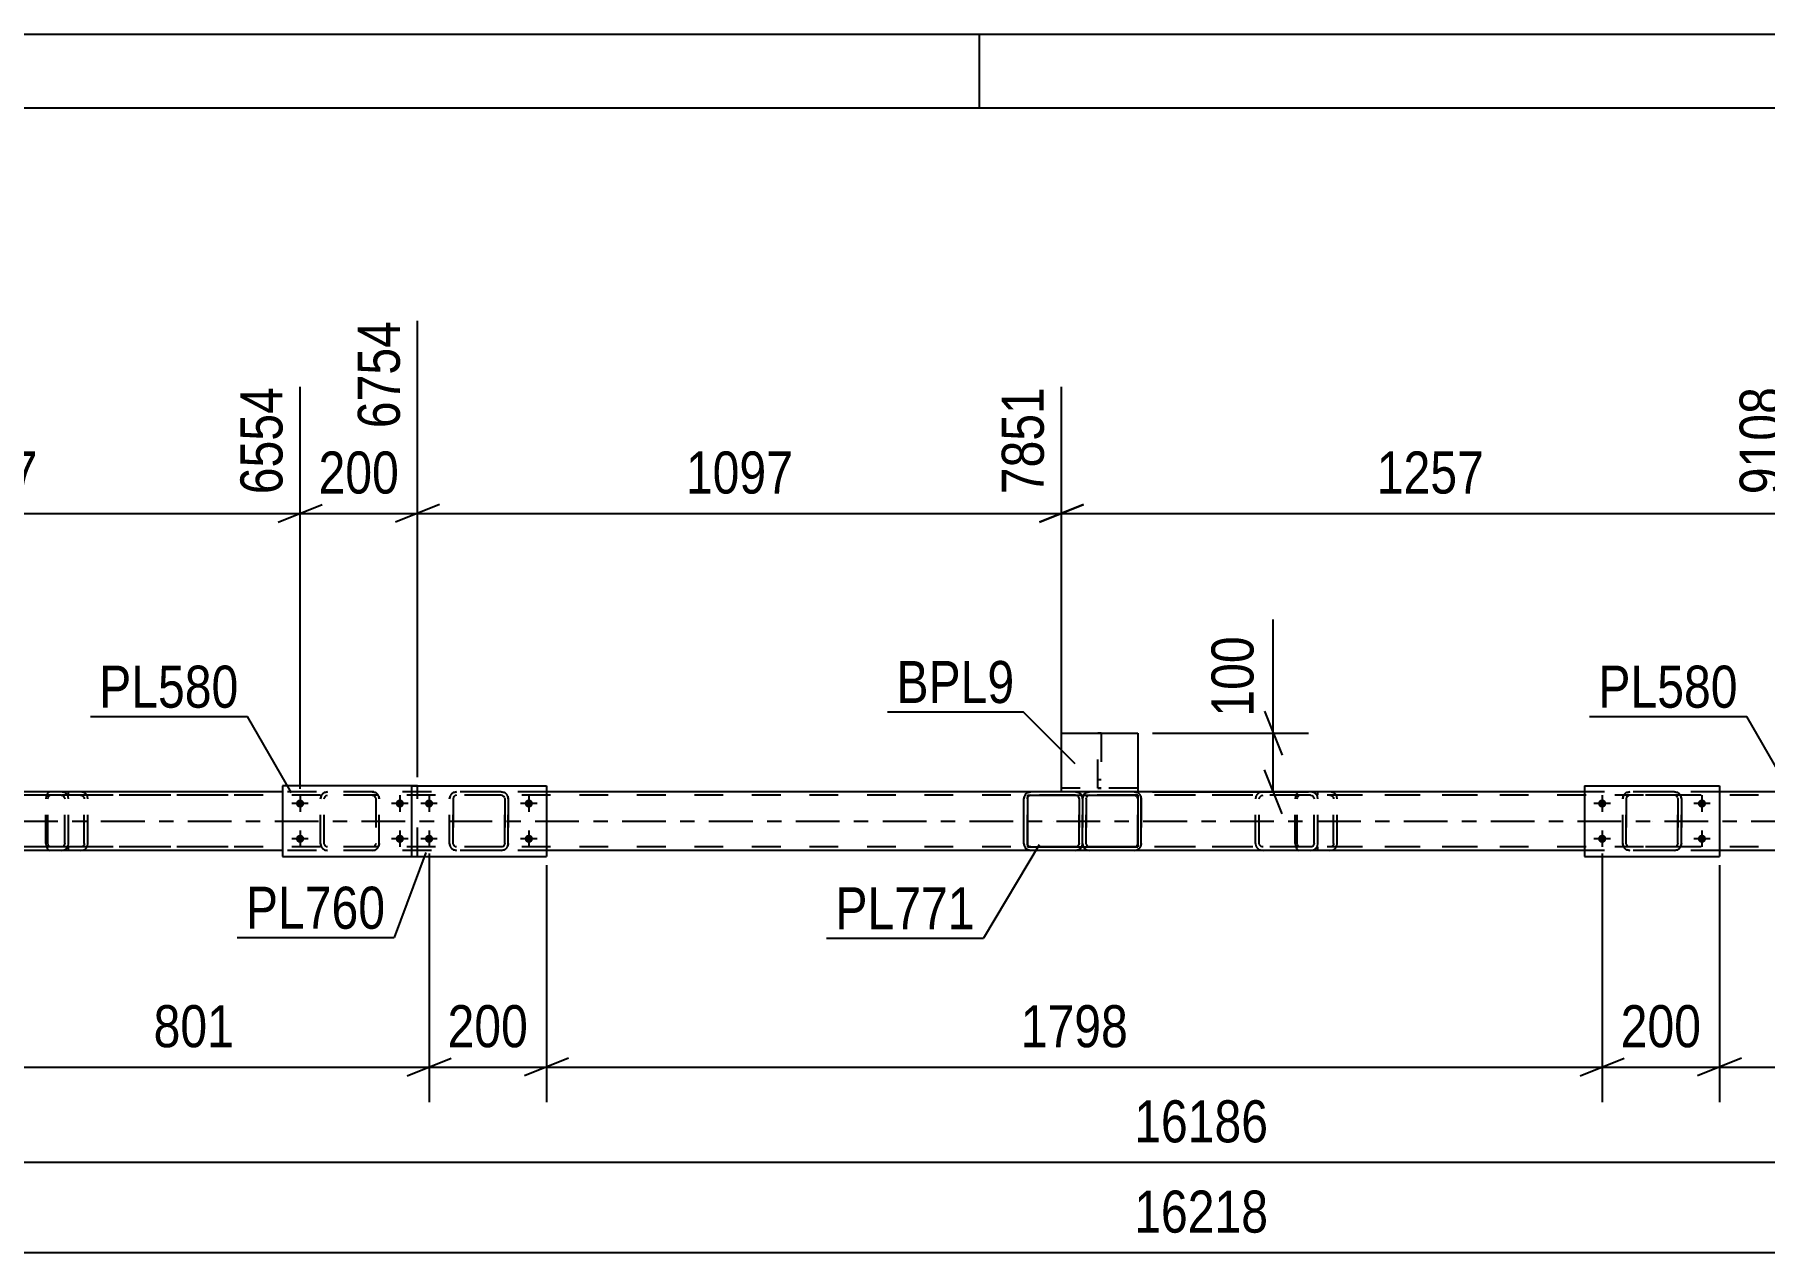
# Model space of a CAD drawing. Header units: millimetres. Extents: x -121 to 720, y -428 to 166.
# Drawn here: x 235.4 to 353.3, y 82.7 to 165.7 of the extents above; entities that cross this region are included whole.
import ezdxf

# ---------------------------------------------------------------- set-up
doc = ezdxf.new("R2010")
doc.units = ezdxf.units.MM
doc.linetypes.add('DXK_LINE_DOT2', pattern=[3.9198, 1.9599, -1.9599])
doc.linetypes.add('DXK_LINE_DOT3', pattern=[5.9187, 2.979, -0.9799, 0.9799, -0.9799])
doc.styles.add('Arial Narrow', font='ARIALN.TTF', dxfattribs={"height": 0.2})

# ---------------------------------------------------------------- blocks, each defined once
blk = doc.blocks.new('Unknown-318895430-1135')
at = {"color": 5, "linetype": 'Continuous'}
for p, q in [((719.77, 165.69), (-121.23, 165.69)), ((299.77, 160.69), (299.77, 165.69)), ((714.77, 160.69), (-116.23, 160.69))]:
    blk.add_line(p, q, dxfattribs=at)
blk = doc.blocks.new('Part-318895430-2426 - 2146')
at = {"color": 7, "linetype": 'DXK_LINE_DOT2'}
for p, q in [((343.61, 113.63), (343.65, 113.81)), ((343.65, 113.81), (343.61, 113.63)), ((343.61, 110.59), (343.61, 113.63)), ((343.61, 113.63), (343.61, 113.63)), ((343.61, 110.59), (343.61, 113.63)), ((343.87, 113.72), (343.85, 113.63)), ((343.85, 110.59), (343.85, 113.63)), ((343.85, 113.63), (343.85, 113.63)), ((343.85, 113.63), (343.85, 110.59)), ((343.92, 113.8), (343.87, 113.72)), ((343.91, 114.07), (344.09, 114.11)), ((344.09, 114.11), (343.91, 114.07)), ((344, 113.85), (343.92, 113.8)), ((344.09, 113.87), (344, 113.85)), ((347.13, 114.11), (344.09, 114.11)), ((347.13, 113.87), (344.09, 113.87)), ((347.13, 114.11), (347.31, 114.07)), ((347.31, 114.07), (347.13, 114.11)), ((347.22, 113.85), (347.13, 113.87)), ((347.3, 113.8), (347.22, 113.85)), ((347.35, 113.72), (347.3, 113.8)), ((347.35, 113.72), (347.37, 113.63)), ((347.37, 110.59), (347.37, 113.63)), ((347.37, 113.63), (347.37, 113.63)), ((347.37, 113.63), (347.37, 110.59)), ((347.57, 113.81), (347.61, 113.63)), ((347.61, 113.63), (347.57, 113.81)), ((347.61, 110.59), (347.61, 113.63)), ((347.61, 113.63), (347.61, 113.63)), ((347.61, 113.63), (347.61, 110.59)), ((343.61, 110.59), (343.61, 110.59)), ((343.65, 110.4), (343.61, 110.59)), ((343.61, 110.59), (343.65, 110.4)), ((343.85, 110.59), (343.85, 110.59)), ((343.87, 110.5), (343.85, 110.59)), ((343.92, 110.42), (343.87, 110.5)), ((344.09, 110.11), (343.91, 110.15)), ((343.91, 110.15), (344.09, 110.11)), ((344, 110.37), (343.92, 110.42)), ((344.09, 110.35), (344, 110.37)), ((347.13, 110.35), (344.09, 110.35)), ((347.13, 110.11), (344.09, 110.11)), ((347.22, 110.37), (347.13, 110.35)), ((347.31, 110.15), (347.13, 110.11)), ((347.13, 110.11), (347.31, 110.15)), ((347.3, 110.42), (347.22, 110.37)), ((347.35, 110.5), (347.3, 110.42)), ((347.37, 110.59), (347.35, 110.5)), ((347.37, 110.59), (347.37, 110.59)), ((347.61, 110.59), (347.57, 110.4)), ((347.57, 110.4), (347.61, 110.59)), ((347.61, 110.59), (347.61, 110.59))]:
    blk.add_line(p, q, dxfattribs=at)
at = {"color": 7, "linetype": 'DXK_LINE_DOT3'}
blk.add_line((345.61, 112.11), (345.61, 112.11), dxfattribs=at)
at = {"color": 7, "linetype": 'DXK_LINE_DOT2'}
for centre, start, end in [((344.09, 113.63), 112.5, 157.5), ((344.09, 113.63), 112.5, 157.5), ((347.13, 113.63), 22.5, 67.5), ((347.13, 113.63), 22.5, 67.5), ((344.09, 110.59), 202.5, 247.5), ((344.09, 110.59), 202.5, 247.5), ((347.13, 110.59), 292.5, 337.5), ((347.13, 110.59), 292.5, 337.5)]:
    blk.add_arc(centre, 0.48, start, end, dxfattribs=at)
blk = doc.blocks.new('Part-318895430-2346 - 2146')
at = {"color": 7, "linetype": 'DXK_LINE_DOT2'}
for p, q in [((322.33, 114.11), (307.34, 114.11)), ((322.33, 113.87), (307.34, 113.87)), ((318.62, 113.8), (318.59, 113.63)), ((318.59, 110.59), (318.59, 113.63)), ((318.62, 113.81), (318.62, 113.8)), ((318.84, 113.63), (318.86, 113.72)), ((318.84, 110.59), (318.84, 113.63)), ((318.86, 113.72), (318.92, 113.8)), ((319.1, 114.11), (318.9, 114.07)), ((318.92, 113.8), (319, 113.85)), ((319, 113.85), (319.1, 113.87)), ((322.53, 114.07), (322.33, 114.11)), ((322.33, 113.87), (322.43, 113.85)), ((322.43, 113.85), (322.51, 113.8)), ((322.51, 113.8), (322.57, 113.72)), ((322.57, 113.72), (322.59, 113.63)), ((322.59, 110.59), (322.59, 113.63)), ((322.81, 113.8), (322.8, 113.81)), ((322.84, 113.63), (322.81, 113.8)), ((322.84, 110.59), (322.84, 113.63)), ((322.33, 110.35), (307.34, 110.35)), ((322.33, 110.11), (307.34, 110.11)), ((318.59, 110.59), (318.62, 110.4)), ((318.86, 110.5), (318.84, 110.59)), ((318.92, 110.42), (318.86, 110.5)), ((318.9, 110.15), (319.1, 110.11)), ((319, 110.37), (318.92, 110.42)), ((319.1, 110.35), (319, 110.37)), ((322.43, 110.37), (322.33, 110.35)), ((322.33, 110.11), (322.53, 110.15)), ((322.51, 110.42), (322.43, 110.37)), ((322.57, 110.5), (322.51, 110.42)), ((322.59, 110.59), (322.57, 110.5)), ((322.8, 110.4), (322.84, 110.59))]:
    blk.add_line(p, q, dxfattribs=at)
for centre, start, end in [((319.08, 113.61), 110.7583, 155.68), ((322.35, 113.61), 24.32, 69.2417), ((319.08, 110.61), 204.32, 249.2417), ((322.35, 110.61), 290.7583, 335.68)]:
    blk.add_arc(centre, 0.496, start, end, dxfattribs=at)
blk = doc.blocks.new('Bolt-318895430-2184 - 2146')
at = {"linetype": 'Continuous'}
for points in [[(253.48, 113.03, -1), (253.48, 113.59, -1)], [(260.28, 113.03, -1), (260.28, 113.59, -1)], [(253.48, 110.63, -1), (253.48, 111.19, -1)], [(260.28, 110.63, -1), (260.28, 111.19, -1)]]:
    blk.add_hatch(color=1, dxfattribs=at).paths.add_polyline_path(points)
at = {"color": 1, "linetype": 'Continuous'}
for p, q in [((254.04, 113.31), (252.92, 113.31)), ((253.48, 113.87), (253.48, 112.75)), ((260.84, 113.31), (259.72, 113.31)), ((260.28, 113.87), (260.28, 112.75)), ((254.04, 110.91), (252.92, 110.91)), ((253.48, 111.47), (253.48, 110.35)), ((260.84, 110.91), (259.72, 110.91)), ((260.28, 111.47), (260.28, 110.35))]:
    blk.add_line(p, q, dxfattribs=at)
blk = doc.blocks.new('Part-318895430-2368 - 2146')
at = {"color": 2, "linetype": 'Continuous'}
for p, q in [((341.01, 114.51), (341.01, 109.71)), ((341.01, 114.51), (350.21, 114.51)), ((350.21, 114.51), (350.21, 109.71)), ((341.01, 109.71), (350.21, 109.71))]:
    blk.add_line(p, q, dxfattribs=at)
blk = doc.blocks.new('Part-318895430-2266 - 2146')
at = {"color": 2, "linetype": 'Continuous'}
for p, q in [((303.04, 113.87), (303.04, 110.35)), ((303.04, 113.87), (310.56, 113.87)), ((310.56, 113.87), (310.56, 110.35)), ((303.04, 110.35), (310.56, 110.35))]:
    blk.add_line(p, q, dxfattribs=at)
blk = doc.blocks.new('Bolt-318895430-2239 - 2146')
at = {"linetype": 'Continuous'}
for points in [[(262.27, 113.03, -1), (262.27, 113.59, -1)], [(269.07, 113.03, -1), (269.07, 113.59, -1)], [(262.27, 110.63, -1), (262.27, 111.19, -1)], [(269.07, 110.63, -1), (269.07, 111.19, -1)]]:
    blk.add_hatch(color=1, dxfattribs=at).paths.add_polyline_path(points)
at = {"color": 1, "linetype": 'Continuous'}
for p, q in [((262.83, 113.31), (261.71, 113.31)), ((262.27, 113.87), (262.27, 112.75)), ((269.63, 113.31), (268.51, 113.31)), ((269.07, 113.87), (269.07, 112.75)), ((262.83, 110.91), (261.71, 110.91)), ((262.27, 111.47), (262.27, 110.35)), ((269.63, 110.91), (268.51, 110.91)), ((269.07, 111.47), (269.07, 110.35))]:
    blk.add_line(p, q, dxfattribs=at)
blk = doc.blocks.new('Bolt-318895430-2240 - 2146')
at = {"linetype": 'Continuous'}
for points in [[(342.21, 113.03, -1), (342.21, 113.59, -1)], [(349.01, 113.03, -1), (349.01, 113.59, -1)], [(342.21, 110.63, -1), (342.21, 111.19, -1)], [(349.01, 110.63, -1), (349.01, 111.19, -1)]]:
    blk.add_hatch(color=1, dxfattribs=at).paths.add_polyline_path(points)
at = {"color": 1, "linetype": 'Continuous'}
for p, q in [((342.77, 113.31), (341.65, 113.31)), ((342.21, 113.87), (342.21, 112.75)), ((349.57, 113.31), (348.45, 113.31)), ((349.01, 113.87), (349.01, 112.75)), ((342.77, 110.91), (341.65, 110.91)), ((342.21, 111.47), (342.21, 110.35)), ((349.57, 110.91), (348.45, 110.91)), ((349.01, 111.47), (349.01, 110.35))]:
    blk.add_line(p, q, dxfattribs=at)
blk = doc.blocks.new('Part-318895430-2259 - 2146')
at = {"color": 2, "linetype": 'Continuous'}
for p, q in [((252.28, 114.51), (252.28, 109.71)), ((261.07, 114.51), (252.28, 114.51)), ((252.28, 109.71), (261.48, 109.71)), ((261.48, 109.71), (261.48, 109.71))]:
    blk.add_line(p, q, dxfattribs=at)
at = {"color": 7, "linetype": 'DXK_LINE_DOT2'}
for p, q in [((261.48, 114.51), (261.07, 114.51)), ((261.48, 109.71), (261.48, 114.51))]:
    blk.add_line(p, q, dxfattribs=at)
blk = doc.blocks.new('Part-318895430-2260 - 2146')
at = {"color": 7, "linetype": 'DXK_LINE_DOT2'}
for p, q in [((263.67, 113.63), (263.71, 113.81)), ((263.71, 113.81), (263.67, 113.63)), ((263.67, 110.59), (263.67, 113.63)), ((263.67, 113.63), (263.67, 113.63)), ((263.67, 110.59), (263.67, 113.63)), ((263.93, 113.72), (263.91, 113.63)), ((263.91, 110.59), (263.91, 113.63)), ((263.91, 113.63), (263.91, 113.63)), ((263.91, 113.63), (263.91, 110.59)), ((263.98, 113.8), (263.93, 113.72)), ((263.97, 114.07), (264.15, 114.11)), ((264.15, 114.11), (263.97, 114.07)), ((264.06, 113.85), (263.98, 113.8)), ((264.15, 113.87), (264.06, 113.85)), ((267.19, 114.11), (264.15, 114.11)), ((267.19, 113.87), (264.15, 113.87)), ((267.19, 114.11), (267.38, 114.07)), ((267.38, 114.07), (267.19, 114.11)), ((267.28, 113.85), (267.19, 113.87)), ((267.36, 113.8), (267.28, 113.85)), ((267.41, 113.72), (267.36, 113.8)), ((267.41, 113.72), (267.43, 113.63)), ((267.43, 110.59), (267.43, 113.63)), ((267.43, 113.63), (267.43, 113.63)), ((267.43, 113.63), (267.43, 110.59)), ((267.64, 113.81), (267.67, 113.63)), ((267.67, 113.63), (267.64, 113.81)), ((267.67, 110.59), (267.67, 113.63)), ((267.67, 113.63), (267.67, 113.63)), ((267.67, 113.63), (267.67, 110.59)), ((263.67, 110.59), (263.67, 110.59)), ((263.71, 110.4), (263.67, 110.59)), ((263.67, 110.59), (263.71, 110.4)), ((263.91, 110.59), (263.91, 110.59)), ((263.93, 110.5), (263.91, 110.59)), ((263.98, 110.42), (263.93, 110.5)), ((264.15, 110.11), (263.97, 110.15)), ((263.97, 110.15), (264.15, 110.11)), ((264.06, 110.37), (263.98, 110.42)), ((264.15, 110.35), (264.06, 110.37)), ((267.19, 110.35), (264.15, 110.35)), ((267.19, 110.11), (264.15, 110.11)), ((267.28, 110.37), (267.19, 110.35)), ((267.38, 110.15), (267.19, 110.11)), ((267.19, 110.11), (267.38, 110.15)), ((267.36, 110.42), (267.28, 110.37)), ((267.41, 110.5), (267.36, 110.42)), ((267.43, 110.59), (267.41, 110.5)), ((267.43, 110.59), (267.43, 110.59)), ((267.67, 110.59), (267.64, 110.4)), ((267.64, 110.4), (267.67, 110.59)), ((267.67, 110.59), (267.67, 110.59))]:
    blk.add_line(p, q, dxfattribs=at)
at = {"color": 7, "linetype": 'DXK_LINE_DOT3'}
blk.add_line((265.67, 112.11), (265.67, 112.11), dxfattribs=at)
at = {"color": 7, "linetype": 'DXK_LINE_DOT2'}
for centre, start, end in [((264.15, 113.63), 112.5, 157.5), ((264.15, 113.63), 112.5, 157.5), ((267.19, 113.63), 22.5, 67.5), ((267.19, 113.63), 22.5, 67.5), ((264.15, 110.59), 202.5, 247.5), ((264.15, 110.59), 202.5, 247.5), ((267.19, 110.59), 292.5, 337.5), ((267.19, 110.59), 292.5, 337.5)]:
    blk.add_arc(centre, 0.48, start, end, dxfattribs=at)
blk = doc.blocks.new('Part-318895430-2261 - 2146')
at = {"color": 2, "linetype": 'Continuous'}
for p, q in [((302.84, 113.81), (302.8, 113.63)), ((302.8, 110.59), (302.8, 113.63)), ((302.8, 113.63), (302.8, 113.63)), ((303.28, 114.11), (303.1, 114.07)), ((306.32, 114.11), (303.28, 114.11)), ((306.51, 114.07), (306.32, 114.11)), ((302.8, 110.59), (302.8, 110.59)), ((302.8, 110.59), (302.84, 110.4)), ((303.1, 110.15), (303.28, 110.11)), ((306.32, 110.11), (303.28, 110.11)), ((306.32, 110.11), (306.51, 110.15))]:
    blk.add_line(p, q, dxfattribs=at)
at = {"color": 7, "linetype": 'DXK_LINE_DOT2'}
for p, q in [((302.8, 113.63), (302.84, 113.81)), ((302.8, 110.59), (302.8, 113.63)), ((303.04, 113.63), (303.06, 113.72)), ((303.04, 113.63), (303.06, 113.72)), ((303.04, 110.59), (303.04, 113.63)), ((303.04, 113.63), (303.04, 113.63)), ((303.04, 113.63), (303.04, 110.59)), ((303.11, 113.8), (303.06, 113.72)), ((303.1, 114.07), (303.28, 114.11)), ((303.19, 113.85), (303.11, 113.8)), ((303.28, 113.87), (303.19, 113.85)), ((306.32, 113.87), (303.28, 113.87)), ((306.32, 114.11), (306.51, 114.07)), ((306.41, 113.85), (306.32, 113.87)), ((306.49, 113.8), (306.41, 113.85)), ((306.49, 113.8), (306.54, 113.72)), ((306.54, 113.72), (306.56, 113.63)), ((306.56, 113.63), (306.54, 113.72)), ((306.56, 110.59), (306.56, 113.63)), ((306.56, 113.63), (306.56, 113.63)), ((306.56, 113.63), (306.56, 110.59)), ((306.77, 113.81), (306.8, 113.63)), ((306.8, 113.63), (306.77, 113.81)), ((306.8, 110.59), (306.8, 113.63)), ((306.8, 113.63), (306.8, 113.63)), ((306.8, 113.63), (306.8, 110.59)), ((302.84, 110.4), (302.8, 110.59)), ((303.04, 110.59), (303.04, 110.59)), ((303.06, 110.5), (303.04, 110.59)), ((303.06, 110.5), (303.04, 110.59)), ((303.11, 110.42), (303.06, 110.5)), ((303.28, 110.11), (303.1, 110.15)), ((303.19, 110.37), (303.11, 110.42)), ((303.28, 110.35), (303.19, 110.37)), ((306.32, 110.35), (303.28, 110.35)), ((306.41, 110.37), (306.32, 110.35)), ((306.51, 110.15), (306.32, 110.11)), ((306.49, 110.42), (306.41, 110.37)), ((306.54, 110.5), (306.49, 110.42)), ((306.56, 110.59), (306.54, 110.5)), ((306.54, 110.5), (306.56, 110.59)), ((306.56, 110.59), (306.56, 110.59)), ((306.8, 110.59), (306.77, 110.4)), ((306.77, 110.4), (306.8, 110.59)), ((306.8, 110.59), (306.8, 110.59))]:
    blk.add_line(p, q, dxfattribs=at)
at = {"color": 7, "linetype": 'DXK_LINE_DOT3'}
blk.add_line((304.8, 112.11), (304.8, 112.11), dxfattribs=at)
at = {"color": 2, "linetype": 'Continuous'}
for centre, start, end in [((303.28, 113.63), 112.5, 157.5), ((306.32, 113.63), 30.5988, 67.5), ((303.28, 110.59), 202.5, 247.5), ((306.32, 110.59), 292.5, 329.4011)]:
    blk.add_arc(centre, 0.48, start, end, dxfattribs=at)
at = {"color": 7, "linetype": 'DXK_LINE_DOT2'}
for centre, start, end in [((303.28, 113.63), 112.5, 157.5), ((306.32, 113.63), 22.5, 67.5), ((306.32, 113.63), 22.5, 30.5988), ((303.28, 110.59), 202.5, 247.5), ((306.32, 110.59), 292.5, 337.5), ((306.32, 110.59), 329.4011, 337.5)]:
    blk.add_arc(centre, 0.48, start, end, dxfattribs=at)
blk = doc.blocks.new('Part-318895430-2345 - 2146')
at = {"color": 7, "linetype": 'DXK_LINE_DOT2'}
for p, q in [((237.2, 114.11), (222.21, 114.11)), ((237.2, 113.87), (222.21, 113.87)), ((233.49, 113.8), (233.45, 113.63)), ((233.45, 110.59), (233.45, 113.63)), ((233.49, 113.81), (233.49, 113.8)), ((233.71, 113.63), (233.73, 113.72)), ((233.71, 110.59), (233.71, 113.63)), ((233.73, 113.72), (233.78, 113.8)), ((233.96, 114.11), (233.77, 114.07)), ((233.78, 113.8), (233.86, 113.85)), ((233.86, 113.85), (233.96, 113.87)), ((237.39, 114.07), (237.2, 114.11)), ((237.2, 113.87), (237.29, 113.85)), ((237.29, 113.85), (237.38, 113.8)), ((237.38, 113.8), (237.43, 113.72)), ((237.43, 113.72), (237.45, 113.63)), ((237.45, 110.59), (237.45, 113.63)), ((237.67, 113.8), (237.67, 113.81)), ((237.71, 113.63), (237.67, 113.8)), ((237.71, 110.59), (237.71, 113.63)), ((237.2, 110.35), (222.21, 110.35)), ((237.2, 110.11), (222.21, 110.11)), ((233.45, 110.59), (233.49, 110.4)), ((233.73, 110.5), (233.71, 110.59)), ((233.78, 110.42), (233.73, 110.5)), ((233.77, 110.15), (233.96, 110.11)), ((233.86, 110.37), (233.78, 110.42)), ((233.96, 110.35), (233.86, 110.37)), ((237.29, 110.37), (237.2, 110.35)), ((237.2, 110.11), (237.39, 110.15)), ((237.38, 110.42), (237.29, 110.37)), ((237.43, 110.5), (237.38, 110.42)), ((237.45, 110.59), (237.43, 110.5)), ((237.67, 110.4), (237.71, 110.59))]:
    blk.add_line(p, q, dxfattribs=at)
for centre, start, end in [((233.94, 113.61), 110.7583, 155.68), ((237.22, 113.61), 24.32, 69.2417), ((233.94, 110.61), 204.32, 249.2417), ((237.22, 110.61), 290.7583, 335.68)]:
    blk.add_arc(centre, 0.496, start, end, dxfattribs=at)
blk = doc.blocks.new('Part-318895430-2367 - 2146')
at = {"color": 2, "linetype": 'Continuous'}
for p, q in [((261.07, 114.51), (261.07, 109.71)), ((261.07, 114.51), (270.27, 114.51)), ((270.27, 114.51), (270.27, 109.71)), ((261.07, 109.71), (270.27, 109.71))]:
    blk.add_line(p, q, dxfattribs=at)
blk = doc.blocks.new('Part-318895430-2369 - 2146')
at = {"color": 7, "linetype": 'DXK_LINE_DOT2'}
for p, q in [((307.84, 114.35), (307.84, 118.11)), ((308.08, 118.11), (307.84, 118.11)), ((308.08, 118.11), (308.08, 114.35)), ((307.84, 114.95), (308.08, 114.95)), ((308.08, 114.35), (307.84, 114.35)), ((307.84, 114.35), (308.08, 114.35))]:
    blk.add_line(p, q, dxfattribs=at)
blk = doc.blocks.new('Part-318895430-2389 - 2146')
at = {"color": 7, "linetype": 'DXK_LINE_DOT2'}
for p, q in [((236.18, 113.81), (236.16, 113.63)), ((236.16, 110.59), (236.16, 113.63)), ((236.24, 113.97), (236.18, 113.81)), ((236.33, 114.07), (236.24, 113.97)), ((236.3, 113.63), (236.31, 113.72)), ((236.3, 110.59), (236.3, 113.63)), ((236.31, 113.72), (236.34, 113.8)), ((236.43, 114.11), (236.33, 114.07)), ((236.34, 113.8), (236.38, 113.85)), ((236.38, 113.85), (236.43, 113.87)), ((248.59, 114.11), (236.43, 114.11)), ((248.59, 113.87), (236.43, 113.87)), ((237.71, 113.87), (237.71, 114.11)), ((238.72, 114.07), (238.52, 114.11)), ((238.52, 113.87), (238.62, 113.85)), ((238.62, 113.85), (238.7, 113.8)), ((238.7, 113.8), (238.76, 113.72)), ((238.76, 113.72), (238.77, 113.63)), ((238.77, 110.59), (238.77, 113.63)), ((238.99, 113.8), (238.99, 113.81)), ((239.03, 113.63), (238.99, 113.8)), ((239.03, 110.59), (239.03, 113.63)), ((236.16, 110.59), (236.18, 110.4)), ((236.18, 110.4), (236.24, 110.25)), ((236.24, 110.25), (236.33, 110.15)), ((236.31, 110.5), (236.3, 110.59)), ((236.34, 110.42), (236.31, 110.5)), ((236.33, 110.15), (236.43, 110.11)), ((236.38, 110.37), (236.34, 110.42)), ((236.43, 110.35), (236.38, 110.37)), ((248.59, 110.35), (236.43, 110.35)), ((248.59, 110.11), (236.43, 110.11)), ((237.71, 110.11), (237.71, 110.35)), ((238.62, 110.37), (238.52, 110.35)), ((238.52, 110.11), (238.72, 110.15)), ((238.7, 110.42), (238.62, 110.37)), ((238.76, 110.5), (238.7, 110.42)), ((238.77, 110.59), (238.76, 110.5)), ((238.99, 110.4), (239.03, 110.59))]:
    blk.add_line(p, q, dxfattribs=at)
for centre, start, end in [((238.54, 113.61), 23.8494, 68.8059), ((238.54, 110.6), 291.1941, 336.1506)]:
    blk.add_arc(centre, 0.492, start, end, dxfattribs=at)
blk = doc.blocks.new('Part-318895430-2390 - 2146')
at = {"color": 7, "linetype": 'DXK_LINE_DOT2'}
for p, q in [((321.32, 113.81), (321.29, 113.63)), ((321.29, 110.59), (321.29, 113.63)), ((321.37, 113.97), (321.32, 113.81)), ((321.46, 114.07), (321.37, 113.97)), ((321.43, 113.63), (321.44, 113.72)), ((321.43, 110.59), (321.43, 113.63)), ((321.44, 113.72), (321.47, 113.8)), ((321.57, 114.11), (321.46, 114.07)), ((321.47, 113.8), (321.51, 113.85)), ((321.51, 113.85), (321.57, 113.87)), ((333.72, 114.11), (321.57, 114.11)), ((333.72, 113.87), (321.57, 113.87)), ((322.84, 113.87), (322.84, 114.11)), ((323.85, 114.07), (323.66, 114.11)), ((323.66, 113.87), (323.75, 113.85)), ((323.75, 113.85), (323.83, 113.8)), ((323.83, 113.8), (323.89, 113.72)), ((323.89, 113.72), (323.91, 113.63)), ((323.91, 110.59), (323.91, 113.63)), ((324.12, 113.8), (324.12, 113.81)), ((324.16, 113.63), (324.12, 113.8)), ((324.16, 110.59), (324.16, 113.63)), ((321.29, 110.59), (321.32, 110.4)), ((321.32, 110.4), (321.37, 110.25)), ((321.37, 110.25), (321.46, 110.15)), ((321.44, 110.5), (321.43, 110.59)), ((321.47, 110.42), (321.44, 110.5)), ((321.46, 110.15), (321.57, 110.11)), ((321.51, 110.37), (321.47, 110.42)), ((321.57, 110.35), (321.51, 110.37)), ((333.72, 110.35), (321.57, 110.35)), ((333.72, 110.11), (321.57, 110.11)), ((322.84, 110.11), (322.84, 110.35)), ((323.75, 110.37), (323.66, 110.35)), ((323.66, 110.11), (323.85, 110.15)), ((323.83, 110.42), (323.75, 110.37)), ((323.89, 110.5), (323.83, 110.42)), ((323.91, 110.59), (323.89, 110.5)), ((324.12, 110.4), (324.16, 110.59))]:
    blk.add_line(p, q, dxfattribs=at)
for centre, start, end in [((323.67, 113.61), 23.8494, 68.8059), ((323.67, 110.6), 291.1941, 336.1506)]:
    blk.add_arc(centre, 0.492, start, end, dxfattribs=at)
blk = doc.blocks.new('Part-318895430-2403 - 2146')
at = {"color": 7, "linetype": 'DXK_LINE_DOT2'}
for p, q in [((306.8, 113.63), (306.84, 113.81)), ((306.84, 113.81), (306.8, 113.63)), ((306.8, 110.59), (306.8, 113.63)), ((306.8, 113.63), (306.8, 113.63)), ((306.8, 110.59), (306.8, 113.63)), ((307.04, 113.63), (307.06, 113.72)), ((307.04, 113.63), (307.06, 113.72)), ((307.04, 110.59), (307.04, 113.63)), ((307.04, 113.63), (307.04, 113.63)), ((307.04, 113.63), (307.04, 110.59)), ((307.11, 113.8), (307.06, 113.72)), ((307.1, 114.07), (307.28, 114.11)), ((307.19, 113.85), (307.11, 113.8)), ((307.28, 113.87), (307.19, 113.85)), ((310.32, 113.87), (307.28, 113.87)), ((310.32, 114.11), (310.51, 114.07)), ((310.41, 113.85), (310.32, 113.87)), ((310.49, 113.8), (310.41, 113.85)), ((310.49, 113.8), (310.54, 113.72)), ((310.54, 113.72), (310.56, 113.63)), ((310.56, 113.63), (310.54, 113.72)), ((310.56, 110.59), (310.56, 113.63)), ((310.56, 113.63), (310.56, 113.63)), ((310.56, 113.63), (310.56, 110.59)), ((310.77, 113.81), (310.8, 113.63)), ((310.8, 113.63), (310.8, 110.59)), ((306.8, 110.59), (306.8, 110.59)), ((306.84, 110.4), (306.8, 110.59)), ((306.8, 110.59), (306.84, 110.4)), ((307.04, 110.59), (307.04, 110.59)), ((307.06, 110.5), (307.04, 110.59)), ((307.06, 110.5), (307.04, 110.59)), ((307.11, 110.42), (307.06, 110.5)), ((307.28, 110.11), (307.1, 110.14)), ((307.19, 110.37), (307.11, 110.42)), ((307.28, 110.35), (307.19, 110.37)), ((310.41, 110.37), (310.32, 110.35)), ((310.51, 110.14), (310.32, 110.11)), ((310.49, 110.42), (310.41, 110.37)), ((310.54, 110.5), (310.49, 110.42)), ((310.56, 110.59), (310.54, 110.5)), ((310.54, 110.5), (310.56, 110.59)), ((310.56, 110.59), (310.56, 110.59)), ((310.8, 110.59), (310.77, 110.4))]:
    blk.add_line(p, q, dxfattribs=at)
at = {"color": 2, "linetype": 'Continuous'}
for p, q in [((307.28, 114.11), (307.1, 114.07)), ((310.32, 114.11), (307.28, 114.11)), ((310.51, 114.07), (310.32, 114.11)), ((310.8, 113.63), (310.77, 113.81)), ((310.8, 110.59), (310.8, 113.63)), ((310.8, 113.63), (310.8, 113.63)), ((307.1, 110.14), (307.28, 110.11)), ((310.32, 110.35), (307.28, 110.35)), ((307.28, 110.35), (307.28, 110.35)), ((310.32, 110.11), (307.28, 110.11)), ((310.32, 110.35), (310.33, 110.35)), ((310.32, 110.11), (310.51, 110.14)), ((310.77, 110.4), (310.8, 110.59)), ((310.8, 110.59), (310.8, 110.59))]:
    blk.add_line(p, q, dxfattribs=at)
at = {"color": 7, "linetype": 'DXK_LINE_DOT2'}
for centre, start, end in [((307.28, 113.63), 112.5, 157.5), ((307.28, 113.63), 149.2176, 157.5), ((310.32, 113.63), 22.5, 67.5), ((307.28, 110.59), 202.5, 247.5), ((307.28, 110.59), 202.5, 210.4155), ((310.32, 110.59), 292.5, 337.5)]:
    blk.add_arc(centre, 0.48, start, end, dxfattribs=at)
at = {"color": 2, "linetype": 'Continuous'}
for centre, start, end in [((307.28, 113.63), 112.5, 149.2176), ((310.32, 113.63), 22.5, 67.5), ((307.28, 110.59), 210.4155, 247.5), ((310.32, 110.59), 292.5, 337.5)]:
    blk.add_arc(centre, 0.48, start, end, dxfattribs=at)
blk = doc.blocks.new('Part-318895430-2435 - 2146')
at = {"color": 7, "linetype": 'DXK_LINE_DOT2'}
for p, q in [((254.88, 113.63), (254.92, 113.81)), ((254.92, 113.81), (254.88, 113.63)), ((254.88, 110.59), (254.88, 113.63)), ((255.12, 113.63), (255.14, 113.72)), ((255.12, 110.59), (255.12, 113.63)), ((255.14, 113.72), (255.19, 113.8)), ((255.18, 114.07), (255.36, 114.11)), ((255.36, 114.11), (255.18, 114.07)), ((255.19, 113.8), (255.27, 113.85)), ((255.27, 113.85), (255.36, 113.87)), ((258.4, 114.11), (255.36, 114.11)), ((258.4, 113.87), (255.36, 113.87)), ((258.4, 114.11), (258.59, 114.07)), ((258.59, 114.07), (258.4, 114.11)), ((258.4, 113.87), (258.49, 113.85)), ((258.49, 113.85), (258.57, 113.8)), ((258.57, 113.8), (258.62, 113.72)), ((258.62, 113.72), (258.64, 113.63)), ((258.64, 113.63), (258.64, 110.59)), ((258.84, 113.81), (258.88, 113.63)), ((258.88, 113.63), (258.84, 113.81)), ((258.88, 110.59), (258.88, 113.63)), ((254.92, 110.4), (254.88, 110.59)), ((254.88, 110.59), (254.92, 110.4)), ((255.14, 110.5), (255.12, 110.59)), ((255.19, 110.42), (255.14, 110.5)), ((255.36, 110.11), (255.18, 110.14)), ((255.18, 110.14), (255.36, 110.11)), ((255.27, 110.37), (255.19, 110.42)), ((255.36, 110.35), (255.27, 110.37)), ((258.4, 110.35), (255.36, 110.35)), ((258.4, 110.11), (255.36, 110.11)), ((258.49, 110.37), (258.4, 110.35)), ((258.59, 110.14), (258.4, 110.11)), ((258.4, 110.11), (258.59, 110.14)), ((258.57, 110.42), (258.49, 110.37)), ((258.62, 110.5), (258.57, 110.42)), ((258.64, 110.59), (258.62, 110.5)), ((258.88, 110.59), (258.84, 110.4)), ((258.84, 110.4), (258.88, 110.59))]:
    blk.add_line(p, q, dxfattribs=at)
at = {"color": 7, "linetype": 'DXK_LINE_DOT3'}
blk.add_line((256.88, 112.11), (256.88, 112.11), dxfattribs=at)
at = {"color": 7, "linetype": 'DXK_LINE_DOT2'}
for centre, start, end in [((255.36, 113.63), 112.5, 157.5), ((255.36, 113.63), 112.5, 157.5), ((258.4, 113.63), 22.5, 67.5), ((258.4, 113.63), 22.5, 67.5), ((255.36, 110.59), 202.5, 247.5), ((255.36, 110.59), 202.5, 247.5), ((258.4, 110.59), 292.5, 337.5), ((258.4, 110.59), 292.5, 337.5)]:
    blk.add_arc(centre, 0.48, start, end, dxfattribs=at)
blk = doc.blocks.new('Part-318895430-2451 - 2146')
at = {"color": 2, "linetype": 'Continuous'}
for p, q in [((305.36, 114.11), (305.36, 118.11)), ((305.36, 118.11), (310.56, 118.11)), ((310.56, 118.11), (310.56, 114.11)), ((310.56, 114.11), (306.32, 114.11)), ((310.56, 114.11), (310.56, 114.11))]:
    blk.add_line(p, q, dxfattribs=at)
at = {"color": 7, "linetype": 'DXK_LINE_DOT2'}
for p, q in [((310.56, 114.35), (305.36, 114.35)), ((310.56, 114.35), (305.36, 114.35)), ((305.36, 114.35), (305.36, 114.35)), ((310.56, 114.35), (310.56, 114.35)), ((305.36, 114.11), (305.36, 114.13)), ((306.32, 114.11), (305.36, 114.11)), ((310.56, 114.11), (305.36, 114.11)), ((305.36, 114.11), (305.36, 114.11)), ((310.56, 114.11), (310.56, 114.13))]:
    blk.add_line(p, q, dxfattribs=at)
blk = doc.blocks.new('Part-318895430-2507 - 2146')
at = {"color": 7, "linetype": 'DXK_LINE_DOT2'}
for p, q in [((599.82, 113.87), (-8.67, 113.87)), ((270.27, 114.11), (252.28, 114.11)), ((310.56, 114.11), (303.28, 114.11)), ((350.21, 114.11), (341.01, 114.11)), ((599.82, 110.35), (-8.67, 110.35)), ((270.27, 110.11), (252.28, 110.11)), ((306.32, 110.11), (303.28, 110.11)), ((310.33, 110.11), (307.28, 110.11)), ((350.21, 110.11), (341.01, 110.11))]:
    blk.add_line(p, q, dxfattribs=at)
at = {"color": 2, "linetype": 'Continuous'}
for p, q in [((252.28, 114.11), (230.22, 114.11)), ((303.28, 114.11), (270.27, 114.11)), ((341.01, 114.11), (310.56, 114.11)), ((354.44, 114.11), (350.21, 114.11)), ((252.28, 110.11), (230.22, 110.11)), ((303.28, 110.11), (270.27, 110.11)), ((307.28, 110.11), (306.32, 110.11)), ((341.01, 110.11), (310.33, 110.11)), ((354.44, 110.11), (350.21, 110.11))]:
    blk.add_line(p, q, dxfattribs=at)
at = {"color": 7, "linetype": 'DXK_LINE_DOT3'}
blk.add_line((-8.67, 112.11), (599.82, 112.11), dxfattribs=at)
blk = doc.blocks.new('StraightDimension-318895430-2563 - 2146')
at = {"color": 7, "linetype": 'Continuous'}
blk.add_line((-8.67, 88.88), (638.46, 88.88), dxfattribs=at)
at = {"color": 0}
blk.add_wipeout([(320.06, 89.63), (320.06, 93.83), (309.72, 93.83), (309.72, 89.63)], dxfattribs=at)
at = {"color": 3, "style": 'Arial Narrow'}
blk.add_text('16186', height=2.863, dxfattribs=at).set_placement((310.32, 90.23))
blk = doc.blocks.new('StraightDimension-318895430-19518 - 2146')
at = {"color": 7, "linetype": 'Continuous'}
for p, q in [((342.21, 109.91), (342.21, 92.96)), ((270.27, 109.11), (270.27, 92.96)), ((271.77, 95.96), (268.77, 94.76)), ((340.71, 94.76), (343.71, 95.96)), ((270.27, 95.36), (342.21, 95.36))]:
    blk.add_line(p, q, dxfattribs=at)
at = {"color": 0}
blk.add_wipeout([(310.5, 96.11), (310.5, 100.31), (301.99, 100.31), (301.99, 96.11)], dxfattribs=at)
at = {"color": 3, "style": 'Arial Narrow'}
blk.add_text('1798', height=2.863, dxfattribs=at).set_placement((302.59, 96.71))
blk = doc.blocks.new('StraightDimension-318895430-2584 - 2146')
at = {"color": 7, "linetype": 'Continuous'}
blk.add_line((-9.31, 82.73), (639.1, 82.73), dxfattribs=at)
at = {"color": 0}
blk.add_wipeout([(320.06, 83.48), (320.06, 87.68), (309.72, 87.68), (309.72, 83.48)], dxfattribs=at)
at = {"color": 3, "style": 'Arial Narrow'}
blk.add_text('16218', height=2.863, dxfattribs=at).set_placement((310.32, 84.08))
blk = doc.blocks.new('StraightDimension-318895430-22165 - 2146')
at = {"color": 7, "linetype": 'Continuous'}
for p, q in [((210.4, 115.11), (210.4, 146.2)), ((253.48, 114.31), (253.48, 141.7)), ((211.9, 133.68), (208.9, 132.48)), ((251.98, 132.48), (254.98, 133.68)), ((210.4, 133.08), (253.48, 133.08))]:
    blk.add_line(p, q, dxfattribs=at)
at = {"color": 0}
blk.add_wipeout([(236.2, 133.83), (236.2, 138.03), (227.68, 138.03), (227.68, 133.83)], dxfattribs=at)
at = {"color": 3, "style": 'Arial Narrow'}
blk.add_text('1077', height=2.863, dxfattribs=at).set_placement((228.28, 134.43))
at = {"color": 0, "linetype": 'Continuous'}
blk.add_wipeout([(252.88, 142.3), (248.68, 142.3), (248.68, 133.78), (252.88, 133.78)], dxfattribs=at)
at = {"color": 3, "linetype": 'Continuous', "style": 'Arial Narrow'}
blk.add_text('6554', height=2.863, rotation=90.0002, dxfattribs=at).set_placement((252.28, 134.38))
blk = doc.blocks.new('StraightDimension-318895430-3337 - 2146')
at = {"color": 7, "linetype": 'Continuous'}
for p, q in [((319.8, 118.11), (319.8, 125.84)), ((319.8, 118.11), (319.8, 125.84)), ((319.2, 119.61), (320.4, 116.61)), ((311.56, 118.11), (322.2, 118.11)), ((319.8, 114.11), (319.8, 118.11)), ((320.4, 112.61), (319.2, 115.61)), ((311.56, 114.11), (322.2, 114.11))]:
    blk.add_line(p, q, dxfattribs=at)
at = {"color": 0}
blk.add_wipeout([(319.05, 125.32), (314.85, 125.32), (314.85, 118.63), (319.05, 118.63)], dxfattribs=at)
at = {"color": 3, "style": 'Arial Narrow'}
blk.add_text('100', height=2.863, rotation=90.0002, dxfattribs=at).set_placement((318.45, 119.23))
blk = doc.blocks.new('StraightDimension-318895430-19516 - 2146')
at = {"color": 7, "linetype": 'Continuous'}
for p, q in [((382.22, 109.91), (382.22, 92.96)), ((350.21, 109.11), (350.21, 92.96)), ((351.71, 95.96), (348.71, 94.76)), ((380.72, 94.76), (383.72, 95.96)), ((350.21, 95.36), (382.22, 95.36))]:
    blk.add_line(p, q, dxfattribs=at)
at = {"color": 0}
blk.add_wipeout([(369.56, 96.11), (369.56, 100.31), (362.87, 100.31), (362.87, 96.11)], dxfattribs=at)
at = {"color": 3, "style": 'Arial Narrow'}
blk.add_text('800', height=2.863, dxfattribs=at).set_placement((363.47, 96.71))
blk = doc.blocks.new('StraightDimension-318895430-19517 - 2146')
at = {"color": 7, "linetype": 'Continuous'}
for p, q in [((342.21, 109.91), (342.21, 92.96)), ((350.21, 109.11), (350.21, 92.96)), ((340.71, 94.76), (343.71, 95.96)), ((351.71, 95.96), (348.71, 94.76)), ((342.21, 95.36), (350.21, 95.36))]:
    blk.add_line(p, q, dxfattribs=at)
at = {"color": 0}
blk.add_wipeout([(349.55, 96.11), (349.55, 100.31), (342.87, 100.31), (342.87, 96.11)], dxfattribs=at)
at = {"color": 3, "style": 'Arial Narrow'}
blk.add_text('200', height=2.863, dxfattribs=at).set_placement((343.47, 96.71))
blk = doc.blocks.new('StraightDimension-318895430-19519 - 2146')
at = {"color": 7, "linetype": 'Continuous'}
for p, q in [((262.27, 109.91), (262.27, 92.96)), ((270.27, 109.11), (270.27, 92.96)), ((260.77, 94.76), (263.77, 95.96)), ((271.77, 95.96), (268.77, 94.76)), ((262.27, 95.36), (270.27, 95.36))]:
    blk.add_line(p, q, dxfattribs=at)
at = {"color": 0}
blk.add_wipeout([(269.61, 96.11), (269.61, 100.31), (262.93, 100.31), (262.93, 96.11)], dxfattribs=at)
at = {"color": 3, "style": 'Arial Narrow'}
blk.add_text('200', height=2.863, dxfattribs=at).set_placement((263.53, 96.71))
blk = doc.blocks.new('StraightDimension-318895430-19520 - 2146')
at = {"color": 7, "linetype": 'Continuous'}
for p, q in [((262.27, 109.91), (262.27, 92.96)), ((230.22, 109.11), (230.22, 92.96)), ((231.72, 95.96), (228.72, 94.76)), ((260.77, 94.76), (263.77, 95.96)), ((230.22, 95.36), (262.27, 95.36))]:
    blk.add_line(p, q, dxfattribs=at)
at = {"color": 0}
blk.add_wipeout([(249.59, 96.11), (249.59, 100.31), (242.9, 100.31), (242.9, 96.11)], dxfattribs=at)
at = {"color": 3, "style": 'Arial Narrow'}
blk.add_text('801', height=2.863, dxfattribs=at).set_placement((243.5, 96.71))
blk = doc.blocks.new('StraightDimension-318895430-22162 - 2146')
at = {"color": 7, "linetype": 'Continuous'}
for p, q in [((305.36, 117.91), (305.36, 141.7)), ((355.64, 114.31), (355.64, 141.7)), ((306.86, 133.68), (303.86, 132.48)), ((354.14, 132.48), (357.14, 133.68)), ((305.36, 133.08), (355.64, 133.08))]:
    blk.add_line(p, q, dxfattribs=at)
at = {"color": 0}
blk.add_wipeout([(334.76, 133.83), (334.76, 138.03), (326.25, 138.03), (326.25, 133.83)], dxfattribs=at)
at = {"color": 3, "style": 'Arial Narrow'}
blk.add_text('1257', height=2.863, dxfattribs=at).set_placement((326.85, 134.43))
at = {"color": 0, "linetype": 'Continuous'}
blk.add_wipeout([(355.04, 142.3), (350.84, 142.3), (350.84, 133.78), (355.04, 133.78)], dxfattribs=at)
at = {"color": 3, "linetype": 'Continuous', "style": 'Arial Narrow'}
blk.add_text('9108', height=2.863, rotation=90.0002, dxfattribs=at).set_placement((354.44, 134.38))
blk = doc.blocks.new('StraightDimension-318895430-22163 - 2146')
at = {"color": 7, "linetype": 'Continuous'}
for p, q in [((261.48, 115.11), (261.48, 146.2)), ((305.36, 117.91), (305.36, 141.7)), ((262.98, 133.68), (259.98, 132.48)), ((303.86, 132.48), (306.86, 133.68)), ((261.48, 133.08), (305.36, 133.08))]:
    blk.add_line(p, q, dxfattribs=at)
at = {"color": 0}
blk.add_wipeout([(287.68, 133.83), (287.68, 138.03), (279.17, 138.03), (279.17, 133.83)], dxfattribs=at)
at = {"color": 3, "style": 'Arial Narrow'}
blk.add_text('1097', height=2.863, dxfattribs=at).set_placement((279.77, 134.43))
at = {"color": 0, "linetype": 'Continuous'}
blk.add_wipeout([(304.76, 142.3), (300.56, 142.3), (300.56, 133.78), (304.76, 133.78)], dxfattribs=at)
at = {"color": 3, "linetype": 'Continuous', "style": 'Arial Narrow'}
blk.add_text('7851', height=2.863, rotation=90.0002, dxfattribs=at).set_placement((304.16, 134.38))
blk = doc.blocks.new('StraightDimension-318895430-22164 - 2146')
at = {"color": 7, "linetype": 'Continuous'}
for p, q in [((261.48, 115.11), (261.48, 146.2)), ((253.48, 114.31), (253.48, 141.7)), ((251.98, 132.48), (254.98, 133.68)), ((262.98, 133.68), (259.98, 132.48)), ((253.48, 133.08), (261.48, 133.08))]:
    blk.add_line(p, q, dxfattribs=at)
at = {"color": 0}
blk.add_wipeout([(260.82, 133.83), (260.82, 138.03), (254.14, 138.03), (254.14, 133.83)], dxfattribs=at)
at = {"color": 3, "style": 'Arial Narrow'}
blk.add_text('200', height=2.863, dxfattribs=at).set_placement((254.74, 134.43))
at = {"color": 0, "linetype": 'Continuous'}
blk.add_wipeout([(260.88, 146.8), (256.68, 146.8), (256.68, 138.28), (260.88, 138.28)], dxfattribs=at)
at = {"color": 3, "linetype": 'Continuous', "style": 'Arial Narrow'}
blk.add_text('6754', height=2.863, rotation=90.0002, dxfattribs=at).set_placement((260.28, 138.88))
blk = doc.blocks.new('Mark-318895430-21443 - 2146')
at = {"color": 30, "linetype": 'Continuous'}
for p in [(293.52, 119.56), (306.29, 116.02)]:
    blk.add_line(p, (302.76, 119.56), dxfattribs=at)
at = {"color": 0}
blk.add_wipeout([(302.16, 120.16), (302.16, 123.16), (294.12, 123.16), (294.12, 120.16)], dxfattribs=at)
blk.add_wipeout([(302.16, 120.16), (302.16, 123.16), (294.12, 123.16), (294.12, 120.16)], dxfattribs=at)
at = {"color": 3, "style": 'Arial Narrow'}
blk.add_text('BPL9', height=2.863, dxfattribs=at).set_placement((294.12, 120.16))
blk = doc.blocks.new('Mark-318895430-2255 - 2146')
at = {"color": 30, "linetype": 'Continuous'}
for p in [(239.19, 119.24), (252.9, 114.05)]:
    blk.add_line(p, (249.9, 119.24), dxfattribs=at)
at = {"color": 0}
blk.add_wipeout([(249.3, 119.84), (249.3, 122.84), (239.79, 122.84), (239.79, 119.84)], dxfattribs=at)
blk.add_wipeout([(249.3, 119.84), (249.3, 122.84), (239.79, 122.84), (239.79, 119.84)], dxfattribs=at)
at = {"color": 3, "style": 'Arial Narrow'}
blk.add_text('PL580', height=2.863, dxfattribs=at).set_placement((239.79, 119.84))
blk = doc.blocks.new('Mark-318895430-2262 - 2146')
at = {"color": 30, "linetype": 'Continuous'}
for p in [(303.85, 110.5), (289.36, 104.14)]:
    blk.add_line(p, (300.06, 104.14), dxfattribs=at)
at = {"color": 0}
blk.add_wipeout([(299.46, 104.74), (299.46, 107.74), (289.96, 107.74), (289.96, 104.74)], dxfattribs=at)
blk.add_wipeout([(299.46, 104.74), (299.46, 107.74), (289.96, 107.74), (289.96, 104.74)], dxfattribs=at)
at = {"color": 3, "style": 'Arial Narrow'}
blk.add_text('PL771', height=2.863, dxfattribs=at).set_placement((289.96, 104.74))
blk = doc.blocks.new('Mark-318895430-2332 - 2146')
at = {"color": 30, "linetype": 'Continuous'}
for p in [(341.35, 119.24), (355.06, 114.05)]:
    blk.add_line(p, (352.06, 119.24), dxfattribs=at)
at = {"color": 0}
blk.add_wipeout([(351.46, 119.84), (351.46, 122.84), (341.95, 122.84), (341.95, 119.84)], dxfattribs=at)
blk.add_wipeout([(351.46, 119.84), (351.46, 122.84), (341.95, 122.84), (341.95, 119.84)], dxfattribs=at)
at = {"color": 3, "style": 'Arial Narrow'}
blk.add_text('PL580', height=2.863, dxfattribs=at).set_placement((341.95, 119.84))
blk = doc.blocks.new('Mark-318895430-2363 - 2146')
at = {"color": 30, "linetype": 'Continuous'}
for p in [(262.06, 109.97), (249.19, 104.18)]:
    blk.add_line(p, (259.89, 104.18), dxfattribs=at)
at = {"color": 0}
blk.add_wipeout([(259.29, 104.78), (259.29, 107.78), (249.79, 107.78), (249.79, 104.78)], dxfattribs=at)
blk.add_wipeout([(259.29, 104.78), (259.29, 107.78), (249.79, 107.78), (249.79, 104.78)], dxfattribs=at)
at = {"color": 3, "style": 'Arial Narrow'}
blk.add_text('PL760', height=2.863, dxfattribs=at).set_placement((249.79, 104.78))

msp = doc.modelspace()

# ---------------------------------------------------------------- block references
for name in ['Unknown-318895430-1135', 'Part-318895430-2451 - 2146', 'Part-318895430-2369 - 2146', 'Part-318895430-2507 - 2146', 'Part-318895430-2259 - 2146', 'Part-318895430-2367 - 2146', 'Part-318895430-2368 - 2146', 'Part-318895430-2345 - 2146', 'Part-318895430-2389 - 2146', 'Bolt-318895430-2184 - 2146', 'Part-318895430-2435 - 2146', 'Bolt-318895430-2239 - 2146', 'Part-318895430-2260 - 2146', 'Part-318895430-2261 - 2146', 'Part-318895430-2266 - 2146', 'Part-318895430-2403 - 2146', 'Part-318895430-2346 - 2146', 'Part-318895430-2390 - 2146', 'Bolt-318895430-2240 - 2146', 'Part-318895430-2426 - 2146']:
    msp.add_blockref(name, (0, 0))

# ---------------------------------------------------------------- next in the draw order: block references
for name in ['StraightDimension-318895430-22165 - 2146', 'StraightDimension-318895430-3337 - 2146', 'StraightDimension-318895430-2563 - 2146']:
    msp.add_blockref(name, (0, 0))

# ---------------------------------------------------------------- next in the draw order: block references
for name in ['StraightDimension-318895430-22162 - 2146', 'StraightDimension-318895430-19518 - 2146']:
    msp.add_blockref(name, (0, 0))

# ---------------------------------------------------------------- next in the draw order: block references
for name in ['StraightDimension-318895430-22163 - 2146', 'Mark-318895430-2332 - 2146', 'StraightDimension-318895430-2584 - 2146']:
    msp.add_blockref(name, (0, 0))

# ---------------------------------------------------------------- next in the draw order: block references
for name in ['StraightDimension-318895430-22164 - 2146', 'Mark-318895430-21443 - 2146', 'StraightDimension-318895430-19519 - 2146', 'Mark-318895430-2262 - 2146', 'StraightDimension-318895430-19516 - 2146']:
    msp.add_blockref(name, (0, 0))

# ---------------------------------------------------------------- next in the draw order: block references
for name in ['Mark-318895430-2255 - 2146', 'StraightDimension-318895430-19520 - 2146', 'StraightDimension-318895430-19517 - 2146']:
    msp.add_blockref(name, (0, 0))

# ---------------------------------------------------------------- next in the draw order: block references
msp.add_blockref('Mark-318895430-2363 - 2146', (0, 0))

doc.saveas('drawing.dxf')
